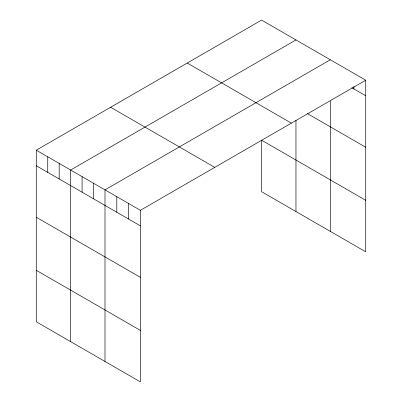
<?xml version="1.0" encoding="UTF-8"?>
<svg xmlns="http://www.w3.org/2000/svg" width="402" height="402" viewBox="0 0 402 402"><rect width="100%" height="100%" fill="white"/><g stroke="black" fill="none" stroke-linecap="round" stroke-linejoin="round"><path stroke-width="0.6" d="M36.275 150.187L140.398 210.301L140.398 381.9L36.275 321.786L36.275 150.187L261.601 20.1L365.725 80.214L365.725 251.813L261.601 191.699L261.601 140.203L365.725 200.317M295.962 39.939L70.636 170.026L70.636 341.625M330.323 59.777L104.997 189.865L104.997 361.463M140.398 210.301L365.725 80.214M351.775 87.721L365.725 95.771M307.414 113.6L365.725 147.268M187.242 63.029L291.365 123.143M110.635 107.259L214.758 167.373M36.275 165.75L140.398 225.864M36.275 217.241L140.398 277.355M36.275 270.295L140.398 330.409M353.921 86.47L353.921 88.958M330.323 101.078L330.323 231.371M295.962 120.253L295.962 211.532M128.6 203.492L128.6 219.05M116.801 196.678L116.801 212.236M93.545 183.252L93.545 198.809M82.093 176.639L82.093 192.196M59.184 163.413L59.184 178.97M47.732 156.8L47.732 172.357"/></g></svg>
